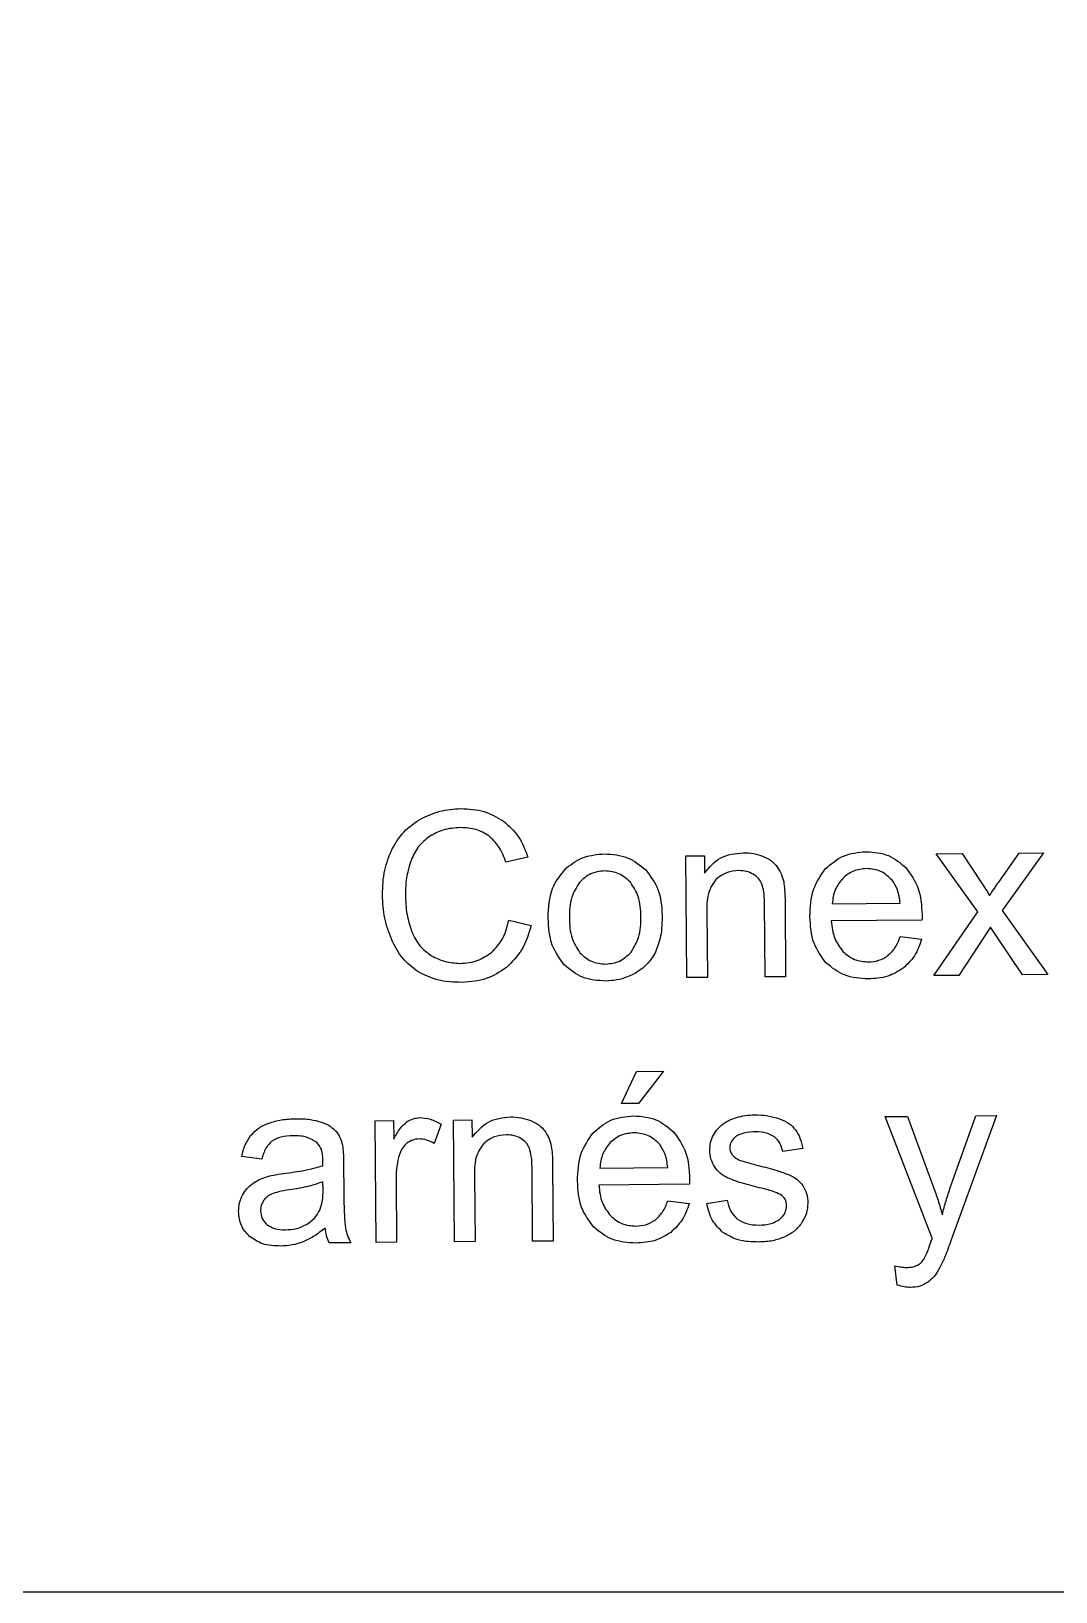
# Model space of a CAD drawing. Header units: millimetres. Extents: x -15 to 165, y 0 to 100.
# Drawn here: x 56.58 to 74.88, y 0 to 27.86 of the extents above; entities that cross this region are included whole.
import ezdxf

# ---------------------------------------------------------------- set-up
doc = ezdxf.new("R2010")
doc.units = ezdxf.units.MM
doc.layers.get('0').update_dxf_attribs({"linetype": 'CONTINUOUS'})

msp = doc.modelspace()

# ---------------------------------------------------------------- linework, layer by layer
for p, q in [((65.447, 13.118), (65.057, 13.023)), ((68.271, 13.137), (68.603, 13.14)), ((68.289, 10.964), (68.271, 13.137)), ((68.603, 13.14), (68.605, 12.831)), ((72.747, 13.175), (73.207, 13.179)), ((73.49, 12.137), (72.747, 13.175)), ((73.207, 13.179), (73.545, 12.672)), ((73.862, 12.67), (74.224, 13.187)), ((74.664, 13.191), (73.922, 12.161)), ((74.224, 13.187), (74.664, 13.191)), ((69.687, 10.976), (69.676, 12.298)), ((70.044, 12.315), (70.055, 10.979)), ((70.888, 12.281), (72.101, 12.291)), ((65.111, 11.99), (65.509, 11.893)), ((68.648, 12.154), (68.658, 10.967)), ((72.49, 11.992), (70.87, 11.978)), ((72.705, 11.001), (73.49, 12.137)), ((73.922, 12.161), (74.739, 11.018)), ((73.715, 11.867), (73.152, 11.005)), ((73.835, 11.686), (73.715, 11.867)), ((72.102, 11.696), (72.483, 11.652)), ((74.287, 11.014), (73.835, 11.686)), ((68.658, 10.967), (68.289, 10.964)), ((70.055, 10.979), (69.687, 10.976)), ((73.152, 11.005), (72.705, 11.001)), ((74.739, 11.018), (74.287, 11.014)), ((62.72, 8.409), (63.051, 8.412)), ((62.738, 6.236), (62.72, 8.409)), ((63.051, 8.412), (63.054, 8.082)), ((64.119, 8.421), (64.451, 8.423)), ((64.138, 6.247), (64.119, 8.421)), ((64.451, 8.423), (64.454, 8.114)), ((71.832, 8.485), (72.229, 8.488)), ((72.675, 6.314), (71.832, 8.485)), ((72.229, 8.488), (72.692, 7.233)), ((73.001, 7.228), (73.455, 8.498)), ((73.823, 8.501), (73.015, 6.284)), ((73.455, 8.498), (73.823, 8.501)), ((63.901, 8.349), (63.777, 8.006)), ((70.361, 7.912), (70.002, 7.86)), ((60.697, 7.723), (60.337, 7.769)), ((62.159, 7.633), (62.163, 7.142)), ((65.535, 6.259), (65.524, 7.581)), ((65.892, 7.598), (65.904, 6.262)), ((66.736, 7.564), (67.949, 7.575)), ((61.791, 7.184), (61.79, 7.319)), ((63.097, 7.377), (63.106, 6.239)), ((64.496, 7.437), (64.506, 6.251)), ((68.339, 7.275), (66.718, 7.261)), ((67.95, 6.979), (68.331, 6.935)), ((68.646, 6.934), (69.01, 6.994)), ((62.288, 6.232), (61.903, 6.229)), ((63.106, 6.239), (62.738, 6.236)), ((64.506, 6.251), (64.138, 6.247)), ((65.904, 6.262), (65.535, 6.259)), ((72.049, 5.476), (72.006, 5.822))]:
    msp.add_line(p, q)
msp.add_lwpolyline([(-13, 0), (163, 0, 0.414214), (165, 2), (165, 98, 0.414214), (163, 100), (-13, 100, 0.414214), (-15, 98), (-15, 3.001, 0.000086), (-15, 2.999), (-15, 2, 0.414214)], format="xyb", close=True)
msp.add_lwpolyline([(67.874, 9.295), (67.428, 8.718), (67.123, 8.716), (67.391, 9.291)], close=True)
for points, knots in [([(63.529, 13.795), (63.643, 13.849), (63.873, 13.958), (64.127, 13.974), (64.255, 13.982)], [0, 0, 0, 0, 0.03727474, 0.07558044, 0.07558044, 0.07558044, 0.07558044]), ([(64.255, 13.982), (64.397, 13.975), (64.669, 13.963), (64.903, 13.825), (65.014, 13.759)], [0, 0, 0, 0, 0.04183356, 0.08017922, 0.08017922, 0.08017922, 0.08017922]), ([(63.024, 13.261), (63.089, 13.37), (63.216, 13.587), (63.426, 13.726), (63.529, 13.795)], [0, 0, 0, 0, 0.03758669, 0.07438178, 0.07438178, 0.07438178, 0.07438178]), ([(65.014, 13.759), (65.11, 13.674), (65.309, 13.497), (65.4, 13.247), (65.447, 13.118)], [0, 0, 0, 0, 0.03792726, 0.07842974, 0.07842974, 0.07842974, 0.07842974]), ([(63.673, 13.472), (63.602, 13.411), (63.458, 13.288), (63.387, 13.112), (63.351, 13.024)], [0, 0, 0, 0, 0.02771145, 0.05591161, 0.05591161, 0.05591161, 0.05591161]), ([(64.25, 13.642), (64.142, 13.636), (63.936, 13.624), (63.758, 13.521), (63.673, 13.472)], [0, 0, 0, 0, 0.03201387, 0.0608925, 0.0608925, 0.0608925, 0.0608925]), ([(64.751, 13.497), (64.677, 13.54), (64.523, 13.63), (64.344, 13.638), (64.25, 13.642)], [0, 0, 0, 0, 0.02505285, 0.05282894, 0.05282894, 0.05282894, 0.05282894]), ([(65.057, 13.023), (65.021, 13.121), (64.954, 13.303), (64.814, 13.436), (64.751, 13.497)], [0, 0, 0, 0, 0.03104799, 0.05716471, 0.05716471, 0.05716471, 0.05716471]), ([(62.852, 12.442), (62.857, 12.59), (62.866, 12.873), (62.973, 13.136), (63.024, 13.261)], [0, 0, 0, 0, 0.04409718, 0.08429074, 0.08429074, 0.08429074, 0.08429074]), ([(66.141, 12.927), (66.24, 12.999), (66.444, 13.145), (66.694, 13.164), (66.822, 13.175)], [0, 0, 0, 0, 0.03599325, 0.07372353, 0.07372353, 0.07372353, 0.07372353]), ([(66.822, 13.175), (66.964, 13.165), (67.239, 13.146), (67.453, 12.972), (67.557, 12.887)], [0, 0, 0, 0, 0.04137948, 0.0806702, 0.0806702, 0.0806702, 0.0806702]), ([(68.605, 12.831), (68.694, 12.936), (68.875, 13.15), (69.153, 13.18), (69.294, 13.195)], [0, 0, 0, 0, 0.03972064, 0.08061724, 0.08061724, 0.08061724, 0.08061724]), ([(69.294, 13.195), (69.358, 13.193), (69.482, 13.189), (69.599, 13.148), (69.656, 13.128)], [0, 0, 0, 0, 0.01893468, 0.03699484, 0.03699484, 0.03699484, 0.03699484]), ([(69.656, 13.128), (69.707, 13.104), (69.802, 13.06), (69.871, 12.981), (69.904, 12.944)], [0, 0, 0, 0, 0.01655253, 0.03113135, 0.03113135, 0.03113135, 0.03113135]), ([(70.764, 12.904), (70.866, 12.994), (71.075, 13.176), (71.352, 13.201), (71.494, 13.213)], [0, 0, 0, 0, 0.03959806, 0.08111973, 0.08111973, 0.08111973, 0.08111973]), ([(71.494, 13.213), (71.632, 13.203), (71.902, 13.183), (72.108, 13.008), (72.209, 12.923)], [0, 0, 0, 0, 0.04028637, 0.07894989, 0.07894989, 0.07894989, 0.07894989]), ([(63.351, 13.024), (63.324, 12.93), (63.27, 12.741), (63.264, 12.545), (63.261, 12.447)], [0, 0, 0, 0, 0.02923334, 0.05856561, 0.05856561, 0.05856561, 0.05856561]), ([(65.813, 12.03), (65.819, 12.213), (65.832, 12.55), (66.044, 12.809), (66.141, 12.927)], [0, 0, 0, 0, 0.05320662, 0.0978624, 0.0978624, 0.0978624, 0.0978624]), ([(66.825, 12.87), (66.737, 12.86), (66.561, 12.842), (66.432, 12.72), (66.368, 12.659)], [0, 0, 0, 0, 0.02579572, 0.05154948, 0.05154948, 0.05154948, 0.05154948]), ([(67.282, 12.666), (67.217, 12.726), (67.087, 12.845), (66.912, 12.862), (66.825, 12.87)], [0, 0, 0, 0, 0.02577971, 0.05130493, 0.05130493, 0.05130493, 0.05130493]), ([(67.557, 12.887), (67.641, 12.775), (67.82, 12.537), (67.839, 12.237), (67.848, 12.078)], [0, 0, 0, 0, 0.04096158, 0.08767757, 0.08767757, 0.08767757, 0.08767757]), ([(69.219, 12.875), (69.144, 12.869), (68.994, 12.856), (68.874, 12.767), (68.814, 12.722)], [0, 0, 0, 0, 0.02223772, 0.04403631, 0.04403631, 0.04403631, 0.04403631]), ([(69.476, 12.811), (69.437, 12.83), (69.356, 12.87), (69.266, 12.873), (69.219, 12.875)], [0, 0, 0, 0, 0.01289814, 0.02678554, 0.02678554, 0.02678554, 0.02678554]), ([(69.904, 12.944), (69.93, 12.904), (69.983, 12.82), (70.008, 12.723), (70.021, 12.673)], [0, 0, 0, 0, 0.01433571, 0.02969323, 0.02969323, 0.02969323, 0.02969323]), ([(70.489, 12.051), (70.495, 12.219), (70.506, 12.53), (70.683, 12.786), (70.764, 12.904)], [0, 0, 0, 0, 0.04921302, 0.09134878, 0.09134878, 0.09134878, 0.09134878]), ([(71.501, 12.911), (71.42, 12.903), (71.26, 12.889), (71.136, 12.787), (71.075, 12.737)], [0, 0, 0, 0, 0.02373718, 0.04687281, 0.04687281, 0.04687281, 0.04687281]), ([(71.959, 12.702), (71.895, 12.763), (71.767, 12.887), (71.59, 12.903), (71.501, 12.911)], [0, 0, 0, 0, 0.02575164, 0.05172875, 0.05172875, 0.05172875, 0.05172875]), ([(72.209, 12.923), (72.29, 12.808), (72.466, 12.56), (72.483, 12.255), (72.492, 12.09)], [0, 0, 0, 0, 0.04128518, 0.08956483, 0.08956483, 0.08956483, 0.08956483]), ([(66.368, 12.659), (66.316, 12.575), (66.198, 12.384), (66.194, 12.159), (66.191, 12.033)], [0, 0, 0, 0, 0.02931486, 0.06607475, 0.06607475, 0.06607475, 0.06607475]), ([(67.47, 12.056), (67.465, 12.178), (67.456, 12.399), (67.336, 12.583), (67.282, 12.666)], [0, 0, 0, 0, 0.03572271, 0.06482505, 0.06482505, 0.06482505, 0.06482505]), ([(68.814, 12.722), (68.765, 12.652), (68.648, 12.483), (68.648, 12.276), (68.648, 12.154)], [0, 0, 0, 0, 0.02515052, 0.06045426, 0.06045426, 0.06045426, 0.06045426]), ([(69.63, 12.634), (69.613, 12.669), (69.576, 12.742), (69.51, 12.787), (69.476, 12.811)], [0, 0, 0, 0, 0.01166487, 0.02377642, 0.02377642, 0.02377642, 0.02377642]), ([(69.676, 12.298), (69.675, 12.364), (69.674, 12.478), (69.643, 12.588), (69.63, 12.634)], [0, 0, 0, 0, 0.01970019, 0.03405879, 0.03405879, 0.03405879, 0.03405879]), ([(70.021, 12.673), (70.027, 12.626), (70.043, 12.508), (70.044, 12.388), (70.044, 12.315)], [0, 0, 0, 0, 0.01415237, 0.03590123, 0.03590123, 0.03590123, 0.03590123]), ([(71.075, 12.737), (71.025, 12.673), (70.918, 12.54), (70.898, 12.37), (70.888, 12.281)], [0, 0, 0, 0, 0.02396592, 0.05017406, 0.05017406, 0.05017406, 0.05017406]), ([(72.101, 12.291), (72.091, 12.374), (72.073, 12.521), (71.994, 12.646), (71.959, 12.702)], [0, 0, 0, 0, 0.02445113, 0.0439069, 0.0439069, 0.0439069, 0.0439069]), ([(73.545, 12.672), (73.574, 12.628), (73.626, 12.548), (73.676, 12.466), (73.698, 12.43)], [0, 0, 0, 0, 0.01582453, 0.02867824, 0.02867824, 0.02867824, 0.02867824]), ([(73.698, 12.43), (73.727, 12.472), (73.78, 12.553), (73.836, 12.633), (73.862, 12.67)], [0, 0, 0, 0, 0.01539575, 0.02912194, 0.02912194, 0.02912194, 0.02912194]), ([(63.017, 11.639), (62.97, 11.766), (62.874, 12.026), (62.859, 12.302), (62.852, 12.442)], [0, 0, 0, 0, 0.04061113, 0.08239246, 0.08239246, 0.08239246, 0.08239246]), ([(63.261, 12.447), (63.266, 12.327), (63.274, 12.099), (63.345, 11.882), (63.378, 11.78)], [0, 0, 0, 0, 0.03594561, 0.06803222, 0.06803222, 0.06803222, 0.06803222]), ([(64.803, 11.416), (64.874, 11.492), (65.026, 11.656), (65.081, 11.874), (65.111, 11.99)], [0, 0, 0, 0, 0.03076944, 0.06604696, 0.06604696, 0.06604696, 0.06604696]), ([(66.101, 11.19), (66.018, 11.304), (65.837, 11.553), (65.821, 11.863), (65.813, 12.03)], [0, 0, 0, 0, 0.04147906, 0.09058712, 0.09058712, 0.09058712, 0.09058712]), ([(66.191, 12.033), (66.196, 11.908), (66.204, 11.683), (66.325, 11.494), (66.378, 11.41)], [0, 0, 0, 0, 0.03678524, 0.06616803, 0.06616803, 0.06616803, 0.06616803]), ([(67.293, 11.418), (67.345, 11.504), (67.464, 11.699), (67.468, 11.928), (67.47, 12.056)], [0, 0, 0, 0, 0.02967761, 0.06724986, 0.06724986, 0.06724986, 0.06724986]), ([(67.848, 12.078), (67.847, 11.951), (67.844, 11.724), (67.764, 11.511), (67.728, 11.417)], [0, 0, 0, 0, 0.03760627, 0.06764906, 0.06764906, 0.06764906, 0.06764906]), ([(70.775, 11.23), (70.692, 11.342), (70.515, 11.586), (70.498, 11.888), (70.489, 12.051)], [0, 0, 0, 0, 0.04102671, 0.08863407, 0.08863407, 0.08863407, 0.08863407]), ([(72.492, 12.09), (72.492, 12.076), (72.492, 12.044), (72.491, 12.011), (72.49, 11.992)], [0, 0, 0, 0, 0.004093072, 0.00982501, 0.00982501, 0.00982501, 0.00982501]), ([(63.378, 11.78), (63.42, 11.692), (63.501, 11.521), (63.655, 11.41), (63.729, 11.356)], [0, 0, 0, 0, 0.02872323, 0.05577803, 0.05577803, 0.05577803, 0.05577803]), ([(65.509, 11.893), (65.463, 11.742), (65.377, 11.455), (65.166, 11.243), (65.066, 11.143)], [0, 0, 0, 0, 0.04650823, 0.08828005, 0.08828005, 0.08828005, 0.08828005]), ([(70.87, 11.978), (70.881, 11.869), (70.903, 11.668), (71.022, 11.506), (71.077, 11.432)], [0, 0, 0, 0, 0.03219747, 0.05940571, 0.05940571, 0.05940571, 0.05940571]), ([(63.485, 11.071), (63.388, 11.145), (63.189, 11.298), (63.076, 11.523), (63.017, 11.639)], [0, 0, 0, 0, 0.03605883, 0.07440572, 0.07440572, 0.07440572, 0.07440572]), ([(71.077, 11.432), (71.142, 11.377), (71.274, 11.266), (71.446, 11.252), (71.533, 11.245)], [0, 0, 0, 0, 0.02495002, 0.05036521, 0.05036521, 0.05036521, 0.05036521]), ([(71.878, 11.354), (71.924, 11.398), (72.024, 11.495), (72.075, 11.625), (72.102, 11.696)], [0, 0, 0, 0, 0.01885988, 0.0413052, 0.0413052, 0.0413052, 0.0413052]), ([(72.483, 11.652), (72.449, 11.548), (72.383, 11.346), (72.228, 11.202), (72.154, 11.132)], [0, 0, 0, 0, 0.03228502, 0.06247739, 0.06247739, 0.06247739, 0.06247739]), ([(63.729, 11.356), (63.809, 11.316), (63.97, 11.235), (64.15, 11.224), (64.239, 11.219)], [0, 0, 0, 0, 0.0266958, 0.05337988, 0.05337988, 0.05337988, 0.05337988]), ([(64.239, 11.219), (64.345, 11.227), (64.551, 11.243), (64.72, 11.359), (64.803, 11.416)], [0, 0, 0, 0, 0.03117127, 0.06062816, 0.06062816, 0.06062816, 0.06062816]), ([(66.841, 10.903), (66.698, 10.912), (66.421, 10.93), (66.205, 11.105), (66.101, 11.19)], [0, 0, 0, 0, 0.04190374, 0.08113026, 0.08113026, 0.08113026, 0.08113026]), ([(66.378, 11.41), (66.444, 11.35), (66.574, 11.23), (66.75, 11.214), (66.839, 11.206)], [0, 0, 0, 0, 0.02580005, 0.0516009, 0.0516009, 0.0516009, 0.0516009]), ([(66.839, 11.206), (66.926, 11.216), (67.102, 11.235), (67.229, 11.357), (67.293, 11.418)], [0, 0, 0, 0, 0.02565566, 0.05146148, 0.05146148, 0.05146148, 0.05146148]), ([(67.728, 11.417), (67.682, 11.341), (67.589, 11.188), (67.44, 11.09), (67.365, 11.04)], [0, 0, 0, 0, 0.02636136, 0.05289798, 0.05289798, 0.05289798, 0.05289798]), ([(71.533, 10.942), (71.385, 10.951), (71.101, 10.967), (70.88, 11.145), (70.775, 11.23)], [0, 0, 0, 0, 0.0433698, 0.08293628, 0.08293628, 0.08293628, 0.08293628]), ([(71.533, 11.245), (71.597, 11.249), (71.721, 11.258), (71.827, 11.323), (71.878, 11.354)], [0, 0, 0, 0, 0.01896312, 0.03667182, 0.03667182, 0.03667182, 0.03667182]), ([(64.275, 10.88), (64.126, 10.884), (63.848, 10.892), (63.599, 11.014), (63.485, 11.071)], [0, 0, 0, 0, 0.044248, 0.08217574, 0.08217574, 0.08217574, 0.08217574]), ([(65.066, 11.143), (64.95, 11.067), (64.71, 10.91), (64.423, 10.89), (64.275, 10.88)], [0, 0, 0, 0, 0.04086602, 0.08459539, 0.08459539, 0.08459539, 0.08459539]), ([(67.365, 11.04), (67.283, 11.001), (67.117, 10.921), (66.934, 10.909), (66.841, 10.903)], [0, 0, 0, 0, 0.0270517, 0.05459792, 0.05459792, 0.05459792, 0.05459792]), ([(72.154, 11.132), (72.064, 11.077), (71.874, 10.962), (71.651, 10.949), (71.533, 10.942)], [0, 0, 0, 0, 0.03097862, 0.0657662, 0.0657662, 0.0657662, 0.0657662]), ([(60.495, 8.144), (60.539, 8.19), (60.63, 8.287), (60.754, 8.338), (60.819, 8.366)], [0, 0, 0, 0, 0.01864887, 0.03960639, 0.03960639, 0.03960639, 0.03960639]), ([(60.819, 8.366), (60.895, 8.389), (61.055, 8.437), (61.223, 8.443), (61.312, 8.446)], [0, 0, 0, 0, 0.02368074, 0.05009769, 0.05009769, 0.05009769, 0.05009769]), ([(61.312, 8.446), (61.396, 8.446), (61.55, 8.444), (61.698, 8.403), (61.764, 8.385)], [0, 0, 0, 0, 0.02527478, 0.0458723, 0.0458723, 0.0458723, 0.0458723]), ([(61.764, 8.385), (61.817, 8.364), (61.913, 8.326), (61.988, 8.254), (62.021, 8.222)], [0, 0, 0, 0, 0.01680539, 0.03067818, 0.03067818, 0.03067818, 0.03067818]), ([(63.054, 8.082), (63.09, 8.15), (63.152, 8.264), (63.247, 8.353), (63.286, 8.389)], [0, 0, 0, 0, 0.02273626, 0.03867157, 0.03867157, 0.03867157, 0.03867157]), ([(63.286, 8.389), (63.322, 8.411), (63.395, 8.454), (63.479, 8.461), (63.522, 8.465)], [0, 0, 0, 0, 0.01256116, 0.0250527, 0.0250527, 0.0250527, 0.0250527]), ([(63.522, 8.465), (63.585, 8.459), (63.72, 8.448), (63.839, 8.383), (63.901, 8.349)], [0, 0, 0, 0, 0.0190086, 0.04006532, 0.04006532, 0.04006532, 0.04006532]), ([(64.454, 8.114), (64.542, 8.22), (64.723, 8.433), (65.001, 8.463), (65.142, 8.478)], [0, 0, 0, 0, 0.03972066, 0.08061719, 0.08061719, 0.08061719, 0.08061719]), ([(65.142, 8.478), (65.206, 8.476), (65.33, 8.472), (65.447, 8.431), (65.504, 8.411)], [0, 0, 0, 0, 0.01893474, 0.03699478, 0.03699478, 0.03699478, 0.03699478]), ([(65.504, 8.411), (65.555, 8.387), (65.65, 8.343), (65.72, 8.264), (65.752, 8.228)], [0, 0, 0, 0, 0.01655252, 0.03113138, 0.03113138, 0.03113138, 0.03113138]), ([(66.612, 8.188), (66.714, 8.277), (66.923, 8.459), (67.2, 8.484), (67.342, 8.497)], [0, 0, 0, 0, 0.0395981, 0.08111966, 0.08111966, 0.08111966, 0.08111966]), ([(67.342, 8.497), (67.48, 8.486), (67.75, 8.466), (67.956, 8.291), (68.057, 8.206)], [0, 0, 0, 0, 0.04028642, 0.07894995, 0.07894995, 0.07894995, 0.07894995]), ([(68.764, 8.151), (68.788, 8.191), (68.836, 8.271), (68.908, 8.329), (68.944, 8.358)], [0, 0, 0, 0, 0.01378699, 0.02758874, 0.02758874, 0.02758874, 0.02758874]), ([(68.944, 8.358), (68.977, 8.38), (69.049, 8.426), (69.132, 8.453), (69.177, 8.468)], [0, 0, 0, 0, 0.01172355, 0.0258699, 0.0258699, 0.0258699, 0.0258699]), ([(69.177, 8.468), (69.228, 8.481), (69.332, 8.508), (69.44, 8.512), (69.495, 8.514)], [0, 0, 0, 0, 0.01572361, 0.03220813, 0.03220813, 0.03220813, 0.03220813]), ([(69.495, 8.514), (69.575, 8.513), (69.729, 8.51), (69.875, 8.465), (69.945, 8.445)], [0, 0, 0, 0, 0.02408998, 0.04570675, 0.04570675, 0.04570675, 0.04570675]), ([(69.945, 8.445), (70.004, 8.42), (70.114, 8.375), (70.194, 8.288), (70.232, 8.247)], [0, 0, 0, 0, 0.01891119, 0.03519337, 0.03519337, 0.03519337, 0.03519337]), ([(60.337, 7.769), (60.354, 7.841), (60.386, 7.975), (60.461, 8.09), (60.495, 8.144)], [0, 0, 0, 0, 0.02188539, 0.04096475, 0.04096475, 0.04096475, 0.04096475]), ([(61.261, 8.141), (61.184, 8.139), (61.049, 8.136), (60.929, 8.074), (60.878, 8.047)], [0, 0, 0, 0, 0.02270141, 0.03989853, 0.03989853, 0.03989853, 0.03989853]), ([(61.681, 8.02), (61.624, 8.056), (61.496, 8.136), (61.345, 8.139), (61.261, 8.141)], [0, 0, 0, 0, 0.01988904, 0.04449093, 0.04449093, 0.04449093, 0.04449093]), ([(62.021, 8.222), (62.047, 8.186), (62.101, 8.11), (62.126, 8.02), (62.138, 7.972)], [0, 0, 0, 0, 0.01321029, 0.02776283, 0.02776283, 0.02776283, 0.02776283]), ([(63.506, 8.084), (63.467, 8.081), (63.389, 8.074), (63.323, 8.031), (63.29, 8.01)], [0, 0, 0, 0, 0.01160276, 0.02319495, 0.02319495, 0.02319495, 0.02319495]), ([(63.777, 8.006), (63.733, 8.029), (63.648, 8.073), (63.552, 8.081), (63.506, 8.084)], [0, 0, 0, 0, 0.01477309, 0.02842581, 0.02842581, 0.02842581, 0.02842581]), ([(65.067, 8.158), (64.992, 8.152), (64.842, 8.139), (64.722, 8.05), (64.662, 8.006)], [0, 0, 0, 0, 0.02223778, 0.04403629, 0.04403629, 0.04403629, 0.04403629]), ([(65.325, 8.094), (65.285, 8.113), (65.204, 8.153), (65.114, 8.156), (65.067, 8.158)], [0, 0, 0, 0, 0.01289814, 0.02678555, 0.02678555, 0.02678555, 0.02678555]), ([(65.478, 7.917), (65.461, 7.953), (65.425, 8.025), (65.358, 8.071), (65.325, 8.094)], [0, 0, 0, 0, 0.01166491, 0.02377647, 0.02377647, 0.02377647, 0.02377647]), ([(65.752, 8.228), (65.778, 8.187), (65.831, 8.103), (65.856, 8.006), (65.869, 7.956)], [0, 0, 0, 0, 0.01433572, 0.02969326, 0.02969326, 0.02969326, 0.02969326]), ([(66.337, 7.334), (66.343, 7.502), (66.355, 7.814), (66.531, 8.07), (66.612, 8.188)], [0, 0, 0, 0, 0.04921296, 0.09134876, 0.09134876, 0.09134876, 0.09134876]), ([(67.349, 8.194), (67.268, 8.186), (67.108, 8.172), (66.985, 8.07), (66.923, 8.02)], [0, 0, 0, 0, 0.02373723, 0.04687288, 0.04687288, 0.04687288, 0.04687288]), ([(67.807, 7.985), (67.743, 8.046), (67.615, 8.17), (67.438, 8.186), (67.349, 8.194)], [0, 0, 0, 0, 0.02575161, 0.05172866, 0.05172866, 0.05172866, 0.05172866]), ([(68.057, 8.206), (68.138, 8.091), (68.315, 7.843), (68.331, 7.538), (68.34, 7.373)], [0, 0, 0, 0, 0.04128515, 0.08956484, 0.08956484, 0.08956484, 0.08956484]), ([(68.7, 7.882), (68.702, 7.929), (68.707, 8.023), (68.745, 8.109), (68.764, 8.151)], [0, 0, 0, 0, 0.01409063, 0.02793799, 0.02793799, 0.02793799, 0.02793799]), ([(69.162, 8.125), (69.131, 8.097), (69.072, 8.043), (69.061, 7.965), (69.056, 7.928)], [0, 0, 0, 0, 0.01221034, 0.02309251, 0.02309251, 0.02309251, 0.02309251]), ([(69.524, 8.212), (69.45, 8.211), (69.322, 8.209), (69.21, 8.15), (69.162, 8.125)], [0, 0, 0, 0, 0.02184376, 0.03763033, 0.03763033, 0.03763033, 0.03763033]), ([(69.857, 8.12), (69.811, 8.147), (69.708, 8.207), (69.589, 8.21), (69.524, 8.212)], [0, 0, 0, 0, 0.01585546, 0.03505713, 0.03505713, 0.03505713, 0.03505713]), ([(70.002, 7.86), (69.99, 7.912), (69.967, 8.013), (69.893, 8.085), (69.857, 8.12)], [0, 0, 0, 0, 0.01568574, 0.03037495, 0.03037495, 0.03037495, 0.03037495]), ([(70.232, 8.247), (70.261, 8.2), (70.324, 8.096), (70.348, 7.976), (70.361, 7.912)], [0, 0, 0, 0, 0.01663753, 0.03621813, 0.03621813, 0.03621813, 0.03621813]), ([(60.878, 8.047), (60.839, 8.007), (60.75, 7.915), (60.716, 7.792), (60.697, 7.723)], [0, 0, 0, 0, 0.01658334, 0.03760418, 0.03760418, 0.03760418, 0.03760418]), ([(61.788, 7.703), (61.786, 7.77), (61.783, 7.887), (61.712, 7.98), (61.681, 8.02)], [0, 0, 0, 0, 0.01936149, 0.03413892, 0.03413892, 0.03413892, 0.03413892]), ([(62.138, 7.972), (62.144, 7.928), (62.158, 7.816), (62.159, 7.702), (62.159, 7.633)], [0, 0, 0, 0, 0.01327129, 0.03404718, 0.03404718, 0.03404718, 0.03404718]), ([(63.155, 7.807), (63.137, 7.739), (63.101, 7.597), (63.098, 7.452), (63.097, 7.377)], [0, 0, 0, 0, 0.02107527, 0.04353566, 0.04353566, 0.04353566, 0.04353566]), ([(63.29, 8.01), (63.26, 7.982), (63.199, 7.925), (63.17, 7.847), (63.155, 7.807)], [0, 0, 0, 0, 0.0119599, 0.02468305, 0.02468305, 0.02468305, 0.02468305]), ([(64.662, 8.006), (64.613, 7.935), (64.496, 7.767), (64.496, 7.559), (64.496, 7.437)], [0, 0, 0, 0, 0.02515053, 0.06045425, 0.06045425, 0.06045425, 0.06045425]), ([(65.524, 7.581), (65.523, 7.647), (65.522, 7.761), (65.491, 7.871), (65.478, 7.917)], [0, 0, 0, 0, 0.01970022, 0.03405875, 0.03405875, 0.03405875, 0.03405875]), ([(65.869, 7.956), (65.875, 7.91), (65.891, 7.791), (65.892, 7.671), (65.892, 7.598)], [0, 0, 0, 0, 0.01415237, 0.03590121, 0.03590121, 0.03590121, 0.03590121]), ([(66.923, 8.02), (66.873, 7.957), (66.766, 7.823), (66.746, 7.653), (66.736, 7.564)], [0, 0, 0, 0, 0.02396601, 0.05017413, 0.05017413, 0.05017413, 0.05017413]), ([(67.949, 7.575), (67.939, 7.657), (67.921, 7.804), (67.842, 7.929), (67.807, 7.985)], [0, 0, 0, 0, 0.02445113, 0.04390693, 0.04390693, 0.04390693, 0.04390693]), ([(68.783, 7.591), (68.759, 7.636), (68.711, 7.727), (68.704, 7.83), (68.7, 7.882)], [0, 0, 0, 0, 0.01515516, 0.03055947, 0.03055947, 0.03055947, 0.03055947]), ([(69.056, 7.928), (69.058, 7.904), (69.062, 7.857), (69.088, 7.819), (69.102, 7.799)], [0, 0, 0, 0, 0.0068967, 0.0138583, 0.0138583, 0.0138583, 0.0138583]), ([(61.131, 7.475), (61.261, 7.492), (61.483, 7.52), (61.698, 7.582), (61.787, 7.607)], [0, 0, 0, 0, 0.03916451, 0.06698353, 0.06698353, 0.06698353, 0.06698353]), ([(61.787, 7.607), (61.788, 7.628), (61.788, 7.66), (61.788, 7.692), (61.788, 7.703)], [0, 0, 0, 0, 0.006192263, 0.009620269, 0.009620269, 0.009620269, 0.009620269]), ([(69.022, 7.386), (68.973, 7.412), (68.879, 7.463), (68.814, 7.549), (68.783, 7.591)], [0, 0, 0, 0, 0.0163901, 0.03181663, 0.03181663, 0.03181663, 0.03181663]), ([(69.102, 7.799), (69.12, 7.78), (69.161, 7.738), (69.214, 7.715), (69.244, 7.702)], [0, 0, 0, 0, 0.00792639, 0.01735492, 0.01735492, 0.01735492, 0.01735492]), ([(69.244, 7.702), (69.28, 7.691), (69.388, 7.658), (69.497, 7.629), (69.57, 7.611)], [0, 0, 0, 0, 0.01140816, 0.03387495, 0.03387495, 0.03387495, 0.03387495]), ([(69.57, 7.611), (69.681, 7.582), (69.866, 7.535), (70.045, 7.47), (70.117, 7.444)], [0, 0, 0, 0, 0.03450752, 0.05717762, 0.05717762, 0.05717762, 0.05717762]), ([(60.352, 7.081), (60.377, 7.122), (60.427, 7.205), (60.503, 7.265), (60.54, 7.294)], [0, 0, 0, 0, 0.01455601, 0.02867886, 0.02867886, 0.02867886, 0.02867886]), ([(60.54, 7.294), (60.581, 7.319), (60.664, 7.371), (60.757, 7.401), (60.804, 7.417)], [0, 0, 0, 0, 0.0143383, 0.02921891, 0.02921891, 0.02921891, 0.02921891]), ([(60.804, 7.417), (60.85, 7.427), (60.958, 7.452), (61.067, 7.466), (61.131, 7.475)], [0, 0, 0, 0, 0.0138963, 0.0332212, 0.0332212, 0.0332212, 0.0332212]), ([(61.79, 7.319), (61.707, 7.291), (61.511, 7.225), (61.307, 7.193), (61.189, 7.175)], [0, 0, 0, 0, 0.02618671, 0.06185096, 0.06185096, 0.06185096, 0.06185096]), ([(66.623, 6.513), (66.541, 6.625), (66.363, 6.869), (66.346, 7.172), (66.337, 7.334)], [0, 0, 0, 0, 0.04102671, 0.0886341, 0.0886341, 0.0886341, 0.0886341]), ([(66.718, 7.261), (66.729, 7.152), (66.751, 6.951), (66.87, 6.789), (66.925, 6.715)], [0, 0, 0, 0, 0.03219744, 0.05940576, 0.05940576, 0.05940576, 0.05940576]), ([(68.34, 7.373), (68.34, 7.36), (68.34, 7.327), (68.339, 7.294), (68.339, 7.275)], [0, 0, 0, 0, 0.004093132, 0.009825041, 0.009825041, 0.009825041, 0.009825041]), ([(69.585, 7.214), (69.47, 7.242), (69.279, 7.288), (69.095, 7.358), (69.022, 7.386)], [0, 0, 0, 0, 0.0356047, 0.0589481, 0.0589481, 0.0589481, 0.0589481]), ([(70.117, 7.444), (70.165, 7.42), (70.26, 7.374), (70.328, 7.293), (70.361, 7.253)], [0, 0, 0, 0, 0.01602126, 0.03133177, 0.03133177, 0.03133177, 0.03133177]), ([(70.361, 7.253), (70.387, 7.207), (70.442, 7.109), (70.448, 6.997), (70.451, 6.938)], [0, 0, 0, 0, 0.01567892, 0.03311031, 0.03311031, 0.03311031, 0.03311031]), ([(60.282, 6.788), (60.284, 6.84), (60.289, 6.942), (60.331, 7.035), (60.352, 7.081)], [0, 0, 0, 0, 0.0153788, 0.03029901, 0.03029901, 0.03029901, 0.03029901]), ([(60.724, 6.977), (60.709, 6.95), (60.68, 6.895), (60.676, 6.833), (60.674, 6.802)], [0, 0, 0, 0, 0.00915616, 0.01842797, 0.01842797, 0.01842797, 0.01842797]), ([(60.868, 7.098), (60.839, 7.083), (60.782, 7.053), (60.743, 7.002), (60.724, 6.977)], [0, 0, 0, 0, 0.00974335, 0.01903714, 0.01903714, 0.01903714, 0.01903714]), ([(61.189, 7.175), (61.124, 7.165), (61.015, 7.148), (60.911, 7.113), (60.868, 7.098)], [0, 0, 0, 0, 0.01969913, 0.03301802, 0.03301802, 0.03301802, 0.03301802]), ([(61.734, 6.815), (61.751, 6.866), (61.79, 6.986), (61.791, 7.112), (61.791, 7.184)], [0, 0, 0, 0, 0.01607851, 0.03751463, 0.03751463, 0.03751463, 0.03751463]), ([(62.163, 7.142), (62.164, 7.002), (62.164, 6.785), (62.185, 6.569), (62.192, 6.492)], [0, 0, 0, 0, 0.04192944, 0.06504431, 0.06504431, 0.06504431, 0.06504431]), ([(67.726, 6.637), (67.772, 6.682), (67.872, 6.778), (67.923, 6.908), (67.95, 6.979)], [0, 0, 0, 0, 0.01885988, 0.0413052, 0.0413052, 0.0413052, 0.0413052]), ([(69.01, 6.994), (69.024, 6.927), (69.051, 6.799), (69.141, 6.704), (69.184, 6.66)], [0, 0, 0, 0, 0.0201913, 0.03834428, 0.03834428, 0.03834428, 0.03834428]), ([(69.963, 7.092), (69.919, 7.111), (69.798, 7.165), (69.668, 7.195), (69.585, 7.214)], [0, 0, 0, 0, 0.01432882, 0.03973977, 0.03973977, 0.03973977, 0.03973977]), ([(70.073, 6.896), (70.068, 6.936), (70.058, 7.016), (69.995, 7.066), (69.963, 7.092)], [0, 0, 0, 0, 0.01147767, 0.02323738, 0.02323738, 0.02323738, 0.02323738]), ([(72.692, 7.233), (72.721, 7.152), (72.781, 6.987), (72.829, 6.817), (72.854, 6.731)], [0, 0, 0, 0, 0.02593386, 0.05276424, 0.05276424, 0.05276424, 0.05276424]), ([(72.854, 6.731), (72.875, 6.815), (72.918, 6.983), (72.973, 7.146), (73.001, 7.228)], [0, 0, 0, 0, 0.02601586, 0.05180378, 0.05180378, 0.05180378, 0.05180378]), ([(60.478, 6.343), (60.421, 6.405), (60.306, 6.532), (60.29, 6.702), (60.282, 6.788)], [0, 0, 0, 0, 0.02460104, 0.04985007, 0.04985007, 0.04985007, 0.04985007]), ([(60.674, 6.802), (60.68, 6.755), (60.69, 6.66), (60.755, 6.592), (60.788, 6.557)], [0, 0, 0, 0, 0.01379091, 0.02765017, 0.02765017, 0.02765017, 0.02765017]), ([(61.493, 6.558), (61.544, 6.592), (61.645, 6.659), (61.705, 6.763), (61.734, 6.815)], [0, 0, 0, 0, 0.01811668, 0.03567802, 0.03567802, 0.03567802, 0.03567802]), ([(66.925, 6.715), (66.99, 6.66), (67.122, 6.549), (67.294, 6.535), (67.381, 6.528)], [0, 0, 0, 0, 0.02494998, 0.05036524, 0.05036524, 0.05036524, 0.05036524]), ([(68.331, 6.935), (68.297, 6.831), (68.231, 6.63), (68.077, 6.485), (68.002, 6.415)], [0, 0, 0, 0, 0.03228502, 0.06247741, 0.06247741, 0.06247741, 0.06247741]), ([(68.934, 6.414), (68.866, 6.482), (68.72, 6.628), (68.672, 6.828), (68.646, 6.934)], [0, 0, 0, 0, 0.02842514, 0.06041736, 0.06041736, 0.06041736, 0.06041736]), ([(69.952, 6.653), (69.988, 6.688), (70.056, 6.756), (70.068, 6.851), (70.073, 6.896)], [0, 0, 0, 0, 0.01452241, 0.02789953, 0.02789953, 0.02789953, 0.02789953]), ([(70.451, 6.938), (70.447, 6.878), (70.438, 6.754), (70.378, 6.646), (70.347, 6.591)], [0, 0, 0, 0, 0.01808087, 0.03671859, 0.03671859, 0.03671859, 0.03671859]), ([(60.788, 6.557), (60.833, 6.529), (60.932, 6.466), (61.05, 6.463), (61.115, 6.462)], [0, 0, 0, 0, 0.0155872, 0.03464949, 0.03464949, 0.03464949, 0.03464949]), ([(61.115, 6.462), (61.183, 6.466), (61.316, 6.473), (61.435, 6.53), (61.493, 6.558)], [0, 0, 0, 0, 0.02024002, 0.03931655, 0.03931655, 0.03931655, 0.03931655]), ([(61.827, 6.496), (61.763, 6.443), (61.642, 6.344), (61.501, 6.278), (61.435, 6.247)], [0, 0, 0, 0, 0.02496657, 0.04658755, 0.04658755, 0.04658755, 0.04658755]), ([(61.903, 6.229), (61.885, 6.27), (61.848, 6.355), (61.834, 6.448), (61.827, 6.496)], [0, 0, 0, 0, 0.01329289, 0.0279129, 0.0279129, 0.0279129, 0.0279129]), ([(62.192, 6.492), (62.203, 6.447), (62.223, 6.356), (62.266, 6.274), (62.288, 6.232)], [0, 0, 0, 0, 0.01378012, 0.02780313, 0.02780313, 0.02780313, 0.02780313]), ([(67.381, 6.225), (67.233, 6.234), (66.949, 6.25), (66.728, 6.428), (66.623, 6.513)], [0, 0, 0, 0, 0.04336973, 0.08293621, 0.08293621, 0.08293621, 0.08293621]), ([(67.381, 6.528), (67.445, 6.533), (67.569, 6.541), (67.675, 6.606), (67.726, 6.637)], [0, 0, 0, 0, 0.01896306, 0.03667174, 0.03667174, 0.03667174, 0.03667174]), ([(68.002, 6.415), (67.912, 6.36), (67.722, 6.245), (67.499, 6.232), (67.381, 6.225)], [0, 0, 0, 0, 0.03097861, 0.06576624, 0.06576624, 0.06576624, 0.06576624]), ([(69.581, 6.244), (69.454, 6.246), (69.223, 6.251), (69.023, 6.364), (68.934, 6.414)], [0, 0, 0, 0, 0.03757953, 0.06785111, 0.06785111, 0.06785111, 0.06785111]), ([(69.184, 6.66), (69.239, 6.626), (69.359, 6.553), (69.5, 6.549), (69.577, 6.546)], [0, 0, 0, 0, 0.01894652, 0.04151806, 0.04151806, 0.04151806, 0.04151806]), ([(69.577, 6.546), (69.652, 6.549), (69.787, 6.553), (69.902, 6.622), (69.952, 6.653)], [0, 0, 0, 0, 0.02225142, 0.03962825, 0.03962825, 0.03962825, 0.03962825]), ([(70.347, 6.591), (70.306, 6.539), (70.223, 6.431), (70.101, 6.369), (70.039, 6.336)], [0, 0, 0, 0, 0.01950223, 0.04036197, 0.04036197, 0.04036197, 0.04036197]), ([(61.03, 6.172), (60.921, 6.176), (60.72, 6.182), (60.554, 6.293), (60.478, 6.343)], [0, 0, 0, 0, 0.03196848, 0.05877928, 0.05877928, 0.05877928, 0.05877928]), ([(61.435, 6.247), (61.371, 6.226), (61.239, 6.182), (61.1, 6.176), (61.03, 6.172)], [0, 0, 0, 0, 0.02034177, 0.041419, 0.041419, 0.041419, 0.041419]), ([(70.039, 6.336), (69.968, 6.31), (69.82, 6.255), (69.663, 6.247), (69.581, 6.244)], [0, 0, 0, 0, 0.02259814, 0.0469496, 0.0469496, 0.0469496, 0.0469496]), ([(72.533, 5.949), (72.548, 5.981), (72.591, 6.07), (72.623, 6.164), (72.643, 6.224)], [0, 0, 0, 0, 0.01064135, 0.02966456, 0.02966456, 0.02966456, 0.02966456]), ([(72.643, 6.224), (72.647, 6.237), (72.657, 6.267), (72.668, 6.297), (72.675, 6.314)], [0, 0, 0, 0, 0.004012719, 0.009581355, 0.009581355, 0.009581355, 0.009581355]), ([(73.015, 6.284), (72.978, 6.183), (72.918, 6.015), (72.842, 5.853), (72.812, 5.79)], [0, 0, 0, 0, 0.0324629, 0.05349797, 0.05349797, 0.05349797, 0.05349797]), ([(72.413, 5.833), (72.436, 5.849), (72.483, 5.88), (72.516, 5.926), (72.533, 5.949)], [0, 0, 0, 0, 0.00830875, 0.01677858, 0.01677858, 0.01677858, 0.01677858]), ([(72.006, 5.822), (72.043, 5.813), (72.113, 5.796), (72.184, 5.792), (72.217, 5.791)], [0, 0, 0, 0, 0.0115699, 0.02137559, 0.02137559, 0.02137559, 0.02137559]), ([(72.217, 5.791), (72.254, 5.792), (72.322, 5.794), (72.385, 5.821), (72.413, 5.833)], [0, 0, 0, 0, 0.01109773, 0.02022431, 0.02022431, 0.02022431, 0.02022431]), ([(72.812, 5.79), (72.781, 5.734), (72.722, 5.631), (72.631, 5.555), (72.589, 5.521)], [0, 0, 0, 0, 0.01897808, 0.03518341, 0.03518341, 0.03518341, 0.03518341]), ([(72.287, 5.433), (72.249, 5.435), (72.168, 5.44), (72.091, 5.464), (72.049, 5.476)], [0, 0, 0, 0, 0.01131128, 0.02424288, 0.02424288, 0.02424288, 0.02424288]), ([(72.589, 5.521), (72.544, 5.496), (72.45, 5.443), (72.343, 5.437), (72.287, 5.433)], [0, 0, 0, 0, 0.01530387, 0.03181197, 0.03181197, 0.03181197, 0.03181197])]:
    msp.add_open_spline(points, degree=3, knots=knots)

doc.saveas('drawing.dxf')
